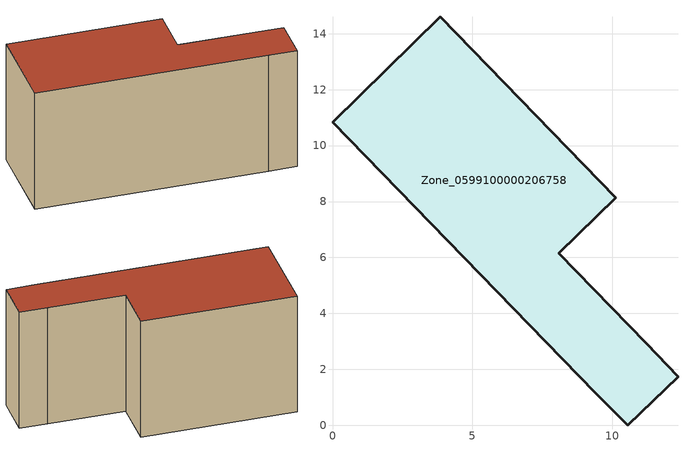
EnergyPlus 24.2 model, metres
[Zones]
Zone_0599100000206758
 floor ground (C_G): 3.86,14.61 10.13,8.14 8.09,6.15 11.22,2.93 12.35,1.75 10.56,0 9.4,1.16 0,10.84 z0
 wall outside (C_F): 10.13,8.14 3.86,14.61 0,10.84 9.4,1.16 10.56,0 12.35,1.75 11.22,2.93 8.09,6.15 10.13,8.14 z0:7.53
 roof outside (C_R): 11.22,2.93 8.09,6.15 10.13,8.14 3.86,14.61 0,10.84 9.4,1.16 10.56,0 12.35,1.75 z7.53
[BUILDING]
Pand.0599100000206758: North Axis=0; Terrain=City; Loads Convergence Tolerance Value=0.04; Temperature Convergence Tolerance Value=0.4; Solar Distribution=FullExterior; Maximum Number of Warmup Days=25; Minimum Number of Warmup Days=1
[Site:Location]
Rotterdam.The.Hague.AP_ZH_NLD Design_Conditions: Latitude=51.96; Longitude=4.45; Time Zone=1; Elevation=-4.5
[SITE:GROUNDTEMPERATURE:BUILDINGSURFACE]
18, 18, 18, 18, 18, 18, 18, 18, 18, 18, 18, 18
[MATERIAL] Thermal Absorptance=0.9; Solar Absorptance=0.7; Visible Absorptance=0.7
Name | Roughness | Thickness | Conductivity | Density | Specific Heat
G.TI.1975-1991 | MediumSmooth | 0.15 | 0.288461 | 540 | 1210
F.TI.1975-1991 | Rough | 0.3 | 0.230769 | 1920 | 840
R.TI.1975-1991 | MediumRough | 0.2 | 0.153846 | 1500 | 1000
[CONSTRUCTION]
C_G: G.TI.1975-1991
C_F: F.TI.1975-1991
C_R: R.TI.1975-1991
[ZONE]
Zone_0599100000206758: Type=1; Multiplier=1; Ceiling Height=Autocalculate; Volume=Autocalculate; Floor Area=autocalculate; Part of Total Floor Area=Yes
[ZONEINFILTRATION:DESIGNFLOWRATE]
Infil_Zone_0599100000206758: Zone or ZoneList or Space or SpaceList=Zone_0599100000206758; Schedule=AlwaysOn; Design Flow Rate Calculation Method=Flow/Area; Flow Rate per Floor Area=0.003; Constant Term Coefficient=1; Temperature Term Coefficient=0; Velocity Term Coefficient=0; Velocity Squared Term Coefficient=0
[HVACTEMPLATE:ZONE:IDEALLOADSAIRSYSTEM]
Zone_0599100000206758: Maximum Heating Supply Air Temperature=50; Minimum Cooling Supply Air Temperature=13; Maximum Heating Supply Air Humidity Ratio=0.0156; Minimum Cooling Supply Air Humidity Ratio=0.0077; Heating Limit=NoLimit; Cooling Limit=NoLimit; Dehumidification Control Type=ConstantSensibleHeatRatio; Cooling Sensible Heat Ratio=0.7; Dehumidification Setpoint=60; Humidification Control Type=None; Humidification Setpoint=30; Outdoor Air Method=None; Outdoor Air Flow Rate per Person=0.00944; Outdoor Air Flow Rate per Zone Floor Area=0; Outdoor Air Flow Rate per Zone=0; Demand Controlled Ventilation Type=None; Outdoor Air Economizer Type=NoEconomizer; Heat Recovery Type=None; Sensible Heat Recovery Effectiveness=0.7; Latent Heat Recovery Effectiveness=0.65
[ZONECONTROL:THERMOSTAT]
ThermostatControl_Zone_0599100000206758: Zone or ZoneList=Zone_0599100000206758; Control Type Schedule=DualSetpointControlType; Control 1=Thermostat_Zone_0599100000206758; Temperature Difference Between Cutout And Setpoint=0
[THERMOSTATSETPOINT:DUALSETPOINT]
Thermostat_Zone_0599100000206758: Heating Setpoint Temperature Schedule=HeatingSetpoint_Zone_0599100000206758; Cooling Setpoint Temperature Schedule=CoolingSetpoint_Zone_0599100000206758
[SCHEDULE:COMPACT]
HeatingSetpoint_Zone_0599100000206758: Through: 12/31, For: AllDays, Until: 24:00, 21
CoolingSetpoint_Zone_0599100000206758: Through: 12/31, For: AllDays, Until: 24:00, 24
DualSetpointControlType: Through: 12/31, For: AllDays, Until: 24:00, 4
AlwaysOn: Through: 12/31, For: AllDays, Until: 24:00, 1
